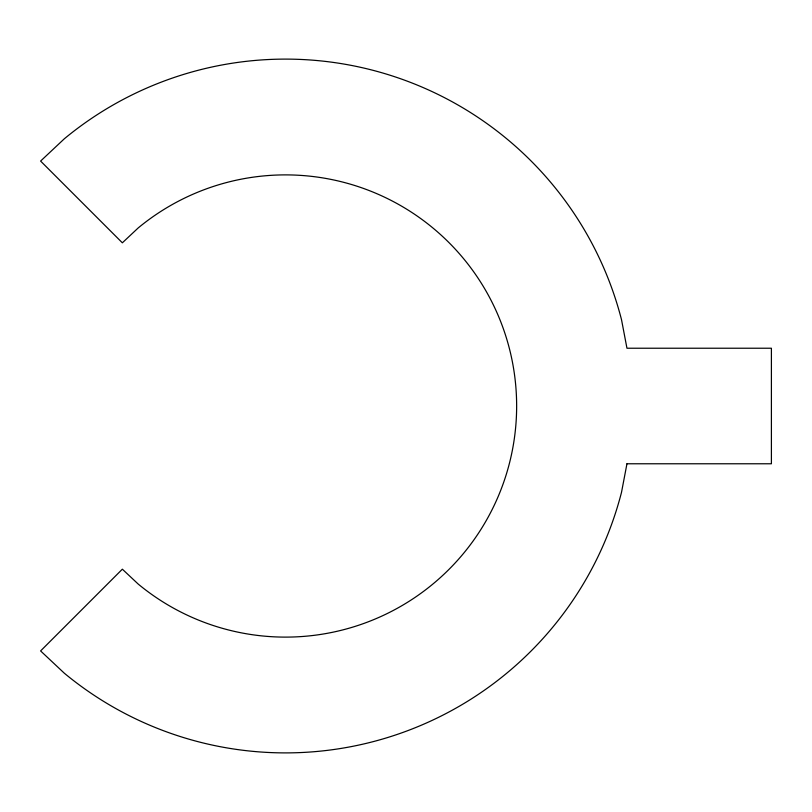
<?xml version="1.0" encoding="UTF-8"?>
<svg xmlns="http://www.w3.org/2000/svg" width="812" height="812" viewBox="0 0 812 812"><rect width="100%" height="100%" fill="white"/><g stroke="black" fill="none" stroke-linecap="round" stroke-linejoin="round"><path stroke-width="1.22" d="M626.955 463.774L621.525 492.265A346.897 346.897 0 0 1 64.412 673.29L40.6 650.93L122.348 569.182L138.213 584.072A231.105 231.105 0 0 0 453.999 564.208A231.105 231.105 0 0 0 453.999 247.792A231.105 231.105 0 0 0 138.213 227.928L122.348 242.818L40.6 161.07L64.412 138.71A346.897 346.897 0 0 1 621.525 319.735L626.955 348.226L771.4 348.226L771.4 463.774L626.955 463.774"/></g></svg>
